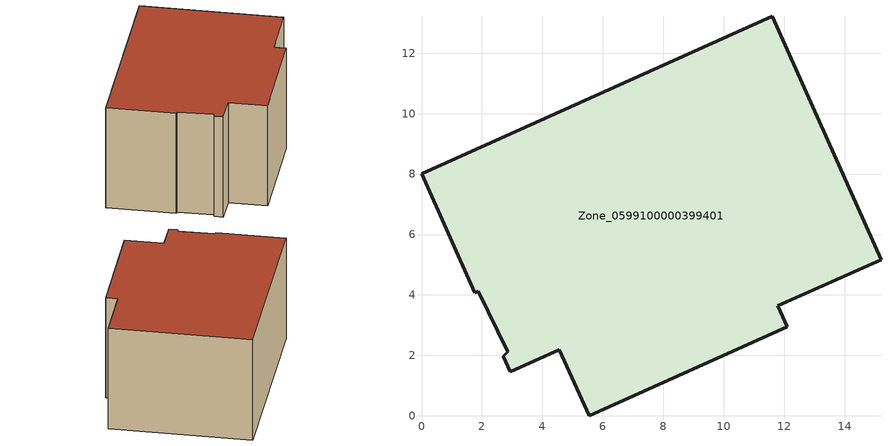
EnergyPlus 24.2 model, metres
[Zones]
Zone_0599100000399401
 floor ground (C_G): 1.87,4.12 1.76,4.07 0,8 11.61,13.22 15.21,5.17 11.79,3.64 12.1,2.95 5.56,0 4.55,2.18 2.93,1.45 2.7,1.98 2.86,2.12 z0
 wall outside (C_F): 5.56,0 12.1,2.95 11.79,3.64 15.21,5.17 11.61,13.22 0,8 1.76,4.07 1.87,4.12 2.86,2.12 2.7,1.98 2.93,1.45 4.55,2.18 5.56,0 z0:6.89
 roof outside (C_R): 1.76,4.07 1.87,4.12 2.86,2.12 2.7,1.98 2.93,1.45 4.55,2.18 5.56,0 12.1,2.95 11.79,3.64 15.21,5.17 11.61,13.22 0,8 z6.89
[BUILDING]
Pand.0599100000399401: North Axis=0; Terrain=City; Loads Convergence Tolerance Value=0.04; Temperature Convergence Tolerance Value=0.4; Solar Distribution=FullExterior; Maximum Number of Warmup Days=25; Minimum Number of Warmup Days=1
[Site:Location]
Rotterdam.The.Hague.AP_ZH_NLD Design_Conditions: Latitude=51.96; Longitude=4.45; Time Zone=1; Elevation=-4.5
[SITE:GROUNDTEMPERATURE:BUILDINGSURFACE]
18, 18, 18, 18, 18, 18, 18, 18, 18, 18, 18, 18
[MATERIAL] Thermal Absorptance=0.9; Solar Absorptance=0.7; Visible Absorptance=0.7
Name | Roughness | Thickness | Conductivity | Density | Specific Heat
G.D.1992-2005 | MediumSmooth | 0.15 | 0.06 | 540 | 1210
F.D.1992-2005 | Rough | 0.3 | 0.12 | 1920 | 840
R.D.1992-2005 | MediumRough | 0.2 | 0.08 | 1500 | 1000
[CONSTRUCTION]
C_G: G.D.1992-2005
C_F: F.D.1992-2005
C_R: R.D.1992-2005
[ZONE]
Zone_0599100000399401: Type=1; Multiplier=1; Ceiling Height=Autocalculate; Volume=Autocalculate; Floor Area=autocalculate; Part of Total Floor Area=Yes
[ZONEINFILTRATION:DESIGNFLOWRATE]
Infil_Zone_0599100000399401: Zone or ZoneList or Space or SpaceList=Zone_0599100000399401; Schedule=AlwaysOn; Design Flow Rate Calculation Method=Flow/Area; Flow Rate per Floor Area=0.0021; Constant Term Coefficient=1; Temperature Term Coefficient=0; Velocity Term Coefficient=0; Velocity Squared Term Coefficient=0
[HVACTEMPLATE:ZONE:IDEALLOADSAIRSYSTEM]
Zone_0599100000399401: Maximum Heating Supply Air Temperature=50; Minimum Cooling Supply Air Temperature=13; Maximum Heating Supply Air Humidity Ratio=0.0156; Minimum Cooling Supply Air Humidity Ratio=0.0077; Heating Limit=NoLimit; Cooling Limit=NoLimit; Dehumidification Control Type=ConstantSensibleHeatRatio; Cooling Sensible Heat Ratio=0.7; Dehumidification Setpoint=60; Humidification Control Type=None; Humidification Setpoint=30; Outdoor Air Method=None; Outdoor Air Flow Rate per Person=0.00944; Outdoor Air Flow Rate per Zone Floor Area=0; Outdoor Air Flow Rate per Zone=0; Demand Controlled Ventilation Type=None; Outdoor Air Economizer Type=NoEconomizer; Heat Recovery Type=None; Sensible Heat Recovery Effectiveness=0.7; Latent Heat Recovery Effectiveness=0.65
[ZONECONTROL:THERMOSTAT]
ThermostatControl_Zone_0599100000399401: Zone or ZoneList=Zone_0599100000399401; Control Type Schedule=DualSetpointControlType; Control 1=Thermostat_Zone_0599100000399401; Temperature Difference Between Cutout And Setpoint=0
[THERMOSTATSETPOINT:DUALSETPOINT]
Thermostat_Zone_0599100000399401: Heating Setpoint Temperature Schedule=HeatingSetpoint_Zone_0599100000399401; Cooling Setpoint Temperature Schedule=CoolingSetpoint_Zone_0599100000399401
[SCHEDULE:COMPACT]
HeatingSetpoint_Zone_0599100000399401: Through: 12/31, For: AllDays, Until: 24:00, 21
CoolingSetpoint_Zone_0599100000399401: Through: 12/31, For: AllDays, Until: 24:00, 24
DualSetpointControlType: Through: 12/31, For: AllDays, Until: 24:00, 4
AlwaysOn: Through: 12/31, For: AllDays, Until: 24:00, 1
